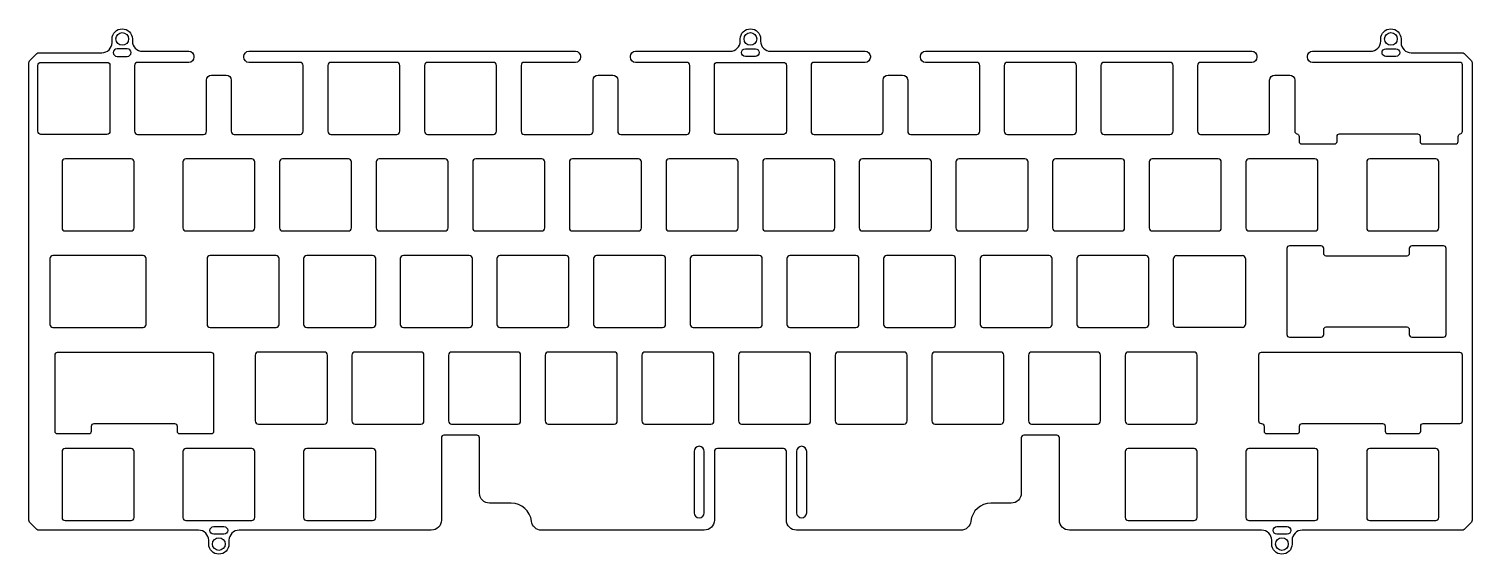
# Model space of a CAD drawing. Header units: millimetres. Extents: x -37 to 247, y 28 to 132.
import ezdxf

# ---------------------------------------------------------------- set-up
doc = ezdxf.new("R2010")
doc.units = ezdxf.units.MM
doc.header["$MEASUREMENT"] = 0
doc.layers.get('0').update_dxf_attribs({"lineweight": 0})

# ---------------------------------------------------------------- blocks, each defined once
blk = doc.blocks.new('Block_0')
at = {"color": 18, "lineweight": 25, "true_color": 0x000000}
for p, q in [((188.5, 73.51), (188.5, 86.51)), ((189.1, 87.11), (202.1, 87.11)), ((202.7, 86.51), (202.7, 73.51)), ((202.1, 72.91), (189.1, 72.91))]:
    blk.add_line(p, q, dxfattribs=at)
for centre in [(-18.72, 129.83), (105.11, 129.83), (231.36, 129.83), (0.33, 30.18), (209.88, 30.18)]:
    blk.add_circle(centre, 1.25, dxfattribs=at)
for points, knots in [([(5.26, 126.21), (5.26, 125.65), (5.71, 125.21), (6.26, 125.21), (6.26, 125.21), (16.36, 125.21), (16.36, 125.21), (16.69, 125.21), (16.96, 124.94), (16.96, 124.61), (16.96, 124.61), (16.96, 111.61), (16.96, 111.61), (16.96, 111.28), (16.69, 111.01), (16.36, 111.01), (16.36, 111.01), (3.36, 111.01), (3.36, 111.01), (3.03, 111.01), (2.76, 111.28), (2.76, 111.61), (2.76, 111.61), (2.76, 121.71), (2.76, 121.71), (2.76, 122.26), (2.31, 122.71), (1.76, 122.71), (1.76, 122.71), (-1.09, 122.71), (-1.09, 122.71), (-1.64, 122.71), (-2.09, 122.26), (-2.09, 121.71), (-2.09, 121.71), (-2.09, 111.61), (-2.09, 111.61), (-2.09, 111.28), (-2.36, 111.01), (-2.69, 111.01), (-2.69, 111.01), (-15.69, 111.01), (-15.69, 111.01), (-16.02, 111.01), (-16.29, 111.28), (-16.29, 111.61), (-16.29, 111.61), (-16.29, 124.61), (-16.29, 124.61), (-16.29, 124.94), (-16.02, 125.21), (-15.69, 125.21), (-15.69, 125.21), (-5.59, 125.21), (-5.59, 125.21), (-5.04, 125.21), (-4.59, 125.65), (-4.59, 126.21), (-4.59, 126.21), (-4.59, 126.41), (-4.59, 126.41), (-4.59, 126.96), (-5.04, 127.41), (-5.59, 127.41), (-5.59, 127.41), (-14.72, 127.41), (-14.72, 127.41), (-15.82, 127.41), (-16.72, 128.3), (-16.72, 129.41), (-16.72, 129.41), (-16.72, 129.83), (-16.72, 129.83), (-16.72, 130.94), (-17.61, 131.83), (-18.72, 131.83), (-19.82, 131.83), (-20.72, 130.94), (-20.72, 129.83), (-20.72, 129.83), (-20.72, 129.11), (-20.72, 129.11), (-20.72, 128), (-21.61, 127.11), (-22.72, 127.11), (-22.72, 127.11), (-35.17, 127.11), (-35.17, 127.11), (-35.3, 127.11), (-35.43, 127.05), (-35.52, 126.96), (-35.52, 126.96), (-36.97, 125.51), (-36.97, 125.51), (-37.06, 125.42), (-37.12, 125.29), (-37.12, 125.16), (-37.12, 125.16), (-37.12, 34.86), (-37.12, 34.86), (-37.12, 34.72), (-37.06, 34.6), (-36.97, 34.5), (-36.97, 34.5), (-35.52, 33.05), (-35.52, 33.05), (-35.43, 32.96), (-35.3, 32.91), (-35.17, 32.91), (-35.17, 32.91), (-3.67, 32.91), (-3.67, 32.91), (-2.56, 32.91), (-1.67, 32.01), (-1.67, 30.91), (-1.67, 30.91), (-1.67, 30.18), (-1.67, 30.18), (-1.67, 29.08), (-0.77, 28.18), (0.33, 28.18), (1.44, 28.18), (2.33, 29.08), (2.33, 30.18), (2.33, 30.18), (2.33, 30.91), (2.33, 30.91), (2.33, 32.01), (3.23, 32.91), (4.33, 32.91), (4.33, 32.91), (42.21, 32.91), (42.21, 32.91), (43.31, 32.91), (44.21, 33.8), (44.21, 34.91), (44.21, 34.91), (44.21, 51.15), (44.21, 51.15), (44.21, 51.42), (44.43, 51.65), (44.71, 51.65), (44.71, 51.65), (51.21, 51.65), (51.21, 51.65), (51.48, 51.65), (51.71, 51.42), (51.71, 51.15), (51.71, 51.15), (51.71, 40.24), (51.71, 40.24), (51.71, 39.14), (52.6, 38.24), (53.71, 38.24), (53.71, 38.24), (57.97, 38.24), (57.97, 38.24), (60.01, 38.24), (61.72, 36.71), (61.95, 34.69), (62.06, 33.67), (62.91, 32.91), (63.93, 32.91), (63.93, 32.91), (96.01, 32.91), (96.01, 32.91), (97.11, 32.91), (98.01, 33.8), (98.01, 34.91), (98.01, 34.91), (98.01, 48.41), (98.01, 48.41), (98.01, 48.74), (98.28, 49.01), (98.61, 49.01), (98.61, 49.01), (111.61, 49.01), (111.61, 49.01), (111.94, 49.01), (112.21, 48.74), (112.21, 48.41), (112.21, 48.41), (112.21, 34.91), (112.21, 34.91), (112.21, 33.8), (113.1, 32.91), (114.21, 32.91), (114.21, 32.91), (146.57, 32.91), (146.57, 32.91), (147.59, 32.91), (148.44, 33.67), (148.56, 34.69), (148.78, 36.71), (150.49, 38.24), (152.53, 38.24), (152.53, 38.24), (156.51, 38.24), (156.51, 38.24), (157.61, 38.24), (158.51, 39.14), (158.51, 40.24), (158.51, 40.24), (158.51, 51.15), (158.51, 51.15), (158.51, 51.42), (158.73, 51.65), (159.01, 51.65), (159.01, 51.65), (165.51, 51.65), (165.51, 51.65), (165.78, 51.65), (166.01, 51.42), (166.01, 51.15), (166.01, 51.15), (166.01, 34.91), (166.01, 34.91), (166.01, 33.8), (166.9, 32.91), (168.01, 32.91), (168.01, 32.91), (205.88, 32.91), (205.88, 32.91), (206.99, 32.91), (207.88, 32.01), (207.88, 30.91), (207.88, 30.91), (207.88, 30.18), (207.88, 30.18), (207.88, 29.08), (208.78, 28.18), (209.88, 28.18), (210.99, 28.18), (211.88, 29.08), (211.88, 30.18), (211.88, 30.18), (211.88, 30.91), (211.88, 30.91), (211.88, 32.01), (212.78, 32.91), (213.88, 32.91), (213.88, 32.91), (245.42, 32.91), (245.42, 32.91), (245.55, 32.91), (245.68, 32.96), (245.78, 33.05), (245.78, 33.05), (247.23, 34.5), (247.23, 34.5), (247.32, 34.6), (247.37, 34.72), (247.37, 34.86), (247.37, 34.86), (247.37, 125.16), (247.37, 125.16), (247.37, 125.29), (247.32, 125.42), (247.23, 125.51), (247.23, 125.51), (245.78, 126.96), (245.78, 126.96), (245.68, 127.05), (245.55, 127.11), (245.42, 127.11), (245.42, 127.11), (235.36, 127.11), (235.36, 127.11), (234.25, 127.11), (233.36, 128), (233.36, 129.11), (233.36, 129.11), (233.36, 129.83), (233.36, 129.83), (233.36, 130.94), (232.46, 131.83), (231.36, 131.83), (230.25, 131.83), (229.36, 130.94), (229.36, 129.83), (229.36, 129.83), (229.36, 129.83), (229.36, 129.83), (229.36, 129.83), (229.36, 129.41), (229.36, 129.41), (229.36, 128.3), (228.46, 127.41), (227.36, 127.41), (227.36, 127.41), (215.91, 127.41), (215.91, 127.41), (215.36, 127.41), (214.91, 126.96), (214.91, 126.41), (214.91, 126.41), (214.91, 126.21), (214.91, 126.21), (214.91, 125.65), (215.36, 125.21), (215.91, 125.21), (215.91, 125.21), (244.96, 125.21), (244.96, 125.21), (245.23, 125.21), (245.46, 124.98), (245.46, 124.71), (245.46, 124.71), (245.46, 111.61), (245.46, 111.61), (245.46, 111.36), (245.28, 111.15), (245.04, 111.11), (244.8, 111.07), (244.62, 110.86), (244.62, 110.62), (244.62, 110.62), (244.62, 109.61), (244.62, 109.61), (244.62, 109.33), (244.4, 109.11), (244.12, 109.11), (244.12, 109.11), (237.62, 109.11), (237.62, 109.11), (237.35, 109.11), (237.12, 109.33), (237.12, 109.61), (237.12, 109.61), (237.12, 110.61), (237.12, 110.61), (237.12, 110.88), (236.9, 111.11), (236.62, 111.11), (236.62, 111.11), (221.25, 111.11), (221.25, 111.11), (220.97, 111.11), (220.75, 110.88), (220.75, 110.61), (220.75, 110.61), (220.75, 109.61), (220.75, 109.61), (220.75, 109.33), (220.52, 109.11), (220.25, 109.11), (220.25, 109.11), (213.75, 109.11), (213.75, 109.11), (213.47, 109.11), (213.25, 109.33), (213.25, 109.61), (213.25, 109.61), (213.25, 110.62), (213.25, 110.62), (213.25, 110.86), (213.07, 111.07), (212.83, 111.11), (212.59, 111.15), (212.41, 111.36), (212.41, 111.61), (212.41, 111.61), (212.41, 121.71), (212.41, 121.71), (212.41, 122.26), (211.96, 122.71), (211.41, 122.71), (211.41, 122.71), (208.46, 122.71), (208.46, 122.71), (207.91, 122.71), (207.46, 122.26), (207.46, 121.71), (207.46, 121.71), (207.46, 111.61), (207.46, 111.61), (207.46, 111.28), (207.19, 111.01), (206.86, 111.01), (206.86, 111.01), (193.86, 111.01), (193.86, 111.01), (193.53, 111.01), (193.26, 111.28), (193.26, 111.61), (193.26, 111.61), (193.26, 124.61), (193.26, 124.61), (193.26, 124.94), (193.53, 125.21), (193.86, 125.21), (193.86, 125.21), (203.96, 125.21), (203.96, 125.21), (204.51, 125.21), (204.96, 125.65), (204.96, 126.21), (204.96, 126.21), (204.96, 126.41), (204.96, 126.41), (204.96, 126.96), (204.51, 127.41), (203.96, 127.41), (203.96, 127.41), (139.61, 127.41), (139.61, 127.41), (139.06, 127.41), (138.61, 126.96), (138.61, 126.41), (138.61, 126.41), (138.61, 126.21), (138.61, 126.21), (138.61, 125.65), (139.06, 125.21), (139.61, 125.21), (139.61, 125.21), (149.71, 125.21), (149.71, 125.21), (150.04, 125.21), (150.31, 124.94), (150.31, 124.61), (150.31, 124.61), (150.31, 111.61), (150.31, 111.61), (150.31, 111.28), (150.04, 111.01), (149.71, 111.01), (149.71, 111.01), (136.71, 111.01), (136.71, 111.01), (136.38, 111.01), (136.11, 111.28), (136.11, 111.61), (136.11, 111.61), (136.11, 121.71), (136.11, 121.71), (136.11, 122.26), (135.66, 122.71), (135.11, 122.71), (135.11, 122.71), (132.26, 122.71), (132.26, 122.71), (131.71, 122.71), (131.26, 122.26), (131.26, 121.71), (131.26, 121.71), (131.26, 111.61), (131.26, 111.61), (131.26, 111.28), (130.99, 111.01), (130.66, 111.01), (130.66, 111.01), (117.66, 111.01), (117.66, 111.01), (117.33, 111.01), (117.06, 111.28), (117.06, 111.61), (117.06, 111.61), (117.06, 124.61), (117.06, 124.61), (117.06, 124.94), (117.33, 125.21), (117.66, 125.21), (117.66, 125.21), (127.76, 125.21), (127.76, 125.21), (128.31, 125.21), (128.76, 125.65), (128.76, 126.21), (128.76, 126.21), (128.76, 126.41), (128.76, 126.41), (128.76, 126.96), (128.31, 127.41), (127.76, 127.41), (127.76, 127.41), (109.11, 127.41), (109.11, 127.41), (108, 127.41), (107.11, 128.3), (107.11, 129.41), (107.11, 129.41), (107.11, 129.83), (107.11, 129.83), (107.11, 130.94), (106.21, 131.83), (105.11, 131.83), (104, 131.83), (103.11, 130.94), (103.11, 129.83), (103.11, 129.83), (103.11, 129.41), (103.11, 129.41), (103.11, 128.3), (102.21, 127.41), (101.11, 127.41), (101.11, 127.41), (82.46, 127.41), (82.46, 127.41), (81.91, 127.41), (81.46, 126.96), (81.46, 126.41), (81.46, 126.41), (81.46, 126.21), (81.46, 126.21), (81.46, 125.65), (81.91, 125.21), (82.46, 125.21), (82.46, 125.21), (92.56, 125.21), (92.56, 125.21), (92.89, 125.21), (93.16, 124.94), (93.16, 124.61), (93.16, 124.61), (93.16, 111.61), (93.16, 111.61), (93.16, 111.28), (92.89, 111.01), (92.56, 111.01), (92.56, 111.01), (79.56, 111.01), (79.56, 111.01), (79.23, 111.01), (78.96, 111.28), (78.96, 111.61), (78.96, 111.61), (78.96, 121.71), (78.96, 121.71), (78.96, 122.26), (78.51, 122.71), (77.96, 122.71), (77.96, 122.71), (75.11, 122.71), (75.11, 122.71), (74.56, 122.71), (74.11, 122.26), (74.11, 121.71), (74.11, 121.71), (74.11, 111.61), (74.11, 111.61), (74.11, 111.28), (73.84, 111.01), (73.51, 111.01), (73.51, 111.01), (60.51, 111.01), (60.51, 111.01), (60.18, 111.01), (59.91, 111.28), (59.91, 111.61), (59.91, 111.61), (59.91, 124.61), (59.91, 124.61), (59.91, 124.94), (60.18, 125.21), (60.51, 125.21), (60.51, 125.21), (70.61, 125.21), (70.61, 125.21), (71.16, 125.21), (71.61, 125.65), (71.61, 126.21), (71.61, 126.21), (71.61, 126.41), (71.61, 126.41), (71.61, 126.96), (71.16, 127.41), (70.61, 127.41), (70.61, 127.41), (6.26, 127.41), (6.26, 127.41), (5.71, 127.41), (5.26, 126.96), (5.26, 126.41), (5.26, 126.41), (5.26, 126.21), (5.26, 126.21)], [0, 0, 0, 0, 1, 1, 1, 2, 2, 2, 3, 3, 3, 4, 4, 4, 5, 5, 5, 6, 6, 6, 7, 7, 7, 8, 8, 8, 9, 9, 9, 10, 10, 10, 11, 11, 11, 12, 12, 12, 13, 13, 13, 14, 14, 14, 15, 15, 15, 16, 16, 16, 17, 17, 17, 18, 18, 18, 19, 19, 19, 20, 20, 20, 21, 21, 21, 22, 22, 22, 23, 23, 23, 24, 24, 24, 25, 25, 25, 26, 26, 26, 27, 27, 27, 28, 28, 28, 29, 29, 29, 30, 30, 30, 31, 31, 31, 32, 32, 32, 33, 33, 33, 34, 34, 34, 35, 35, 35, 36, 36, 36, 37, 37, 37, 38, 38, 38, 39, 39, 39, 40, 40, 40, 41, 41, 41, 42, 42, 42, 43, 43, 43, 44, 44, 44, 45, 45, 45, 46, 46, 46, 47, 47, 47, 48, 48, 48, 49, 49, 49, 50, 50, 50, 51, 51, 51, 52, 52, 52, 53, 53, 53, 54, 54, 54, 55, 55, 55, 56, 56, 56, 57, 57, 57, 58, 58, 58, 59, 59, 59, 60, 60, 60, 61, 61, 61, 62, 62, 62, 63, 63, 63, 64, 64, 64, 65, 65, 65, 66, 66, 66, 67, 67, 67, 68, 68, 68, 69, 69, 69, 70, 70, 70, 71, 71, 71, 72, 72, 72, 73, 73, 73, 74, 74, 74, 75, 75, 75, 76, 76, 76, 77, 77, 77, 78, 78, 78, 79, 79, 79, 80, 80, 80, 81, 81, 81, 82, 82, 82, 83, 83, 83, 84, 84, 84, 85, 85, 85, 86, 86, 86, 87, 87, 87, 88, 88, 88, 89, 89, 89, 90, 90, 90, 91, 91, 91, 92, 92, 92, 93, 93, 93, 94, 94, 94, 95, 95, 95, 96, 96, 96, 97, 97, 97, 98, 98, 98, 99, 99, 99, 100, 100, 100, 101, 101, 101, 102, 102, 102, 103, 103, 103, 104, 104, 104, 105, 105, 105, 106, 106, 106, 107, 107, 107, 108, 108, 108, 109, 109, 109, 110, 110, 110, 111, 111, 111, 112, 112, 112, 113, 113, 113, 114, 114, 114, 115, 115, 115, 116, 116, 116, 117, 117, 117, 118, 118, 118, 119, 119, 119, 120, 120, 120, 121, 121, 121, 122, 122, 122, 123, 123, 123, 124, 124, 124, 125, 125, 125, 126, 126, 126, 127, 127, 127, 128, 128, 128, 129, 129, 129, 130, 130, 130, 131, 131, 131, 132, 132, 132, 133, 133, 133, 134, 134, 134, 135, 135, 135, 136, 136, 136, 137, 137, 137, 138, 138, 138, 139, 139, 139, 140, 140, 140, 141, 141, 141, 142, 142, 142, 143, 143, 143, 144, 144, 144, 145, 145, 145, 146, 146, 146, 147, 147, 147, 148, 148, 148, 149, 149, 149, 150, 150, 150, 151, 151, 151, 152, 152, 152, 153, 153, 153, 154, 154, 154, 155, 155, 155, 156, 156, 156, 157, 157, 157, 158, 158, 158, 159, 159, 159, 160, 160, 160, 161, 161, 161, 162, 162, 162, 163, 163, 163, 164, 164, 164, 165, 165, 165, 166, 166, 166, 167, 167, 167, 168, 168, 168, 169, 169, 169, 170, 170, 170, 171, 171, 171, 172, 172, 172, 173, 173, 173, 174, 174, 174, 175, 175, 175, 176, 176, 176, 177, 177, 177, 178, 178, 178, 179, 179, 179, 180, 180, 180, 181, 181, 181, 182, 182, 182, 183, 183, 183, 184, 184, 184, 185, 185, 185, 186, 186, 186, 187, 187, 187, 188, 188, 188, 189, 189, 189, 190, 190, 190, 191, 191, 191, 192, 192, 192, 192]), ([(-21.14, 124.61), (-21.14, 124.94), (-21.41, 125.21), (-21.74, 125.21), (-21.74, 125.21), (-34.74, 125.21), (-34.74, 125.21), (-35.07, 125.21), (-35.34, 124.94), (-35.34, 124.61), (-35.34, 124.61), (-35.34, 111.61), (-35.34, 111.61), (-35.34, 111.28), (-35.07, 111.01), (-34.74, 111.01), (-34.74, 111.01), (-21.74, 111.01), (-21.74, 111.01), (-21.41, 111.01), (-21.14, 111.28), (-21.14, 111.61), (-21.14, 111.61), (-21.14, 124.61), (-21.14, 124.61)], [0, 0, 0, 0, 1, 1, 1, 2, 2, 2, 3, 3, 3, 4, 4, 4, 5, 5, 5, 6, 6, 6, 7, 7, 7, 8, 8, 8, 8]), ([(-19.72, 127.89), (-19.72, 127.89), (-17.72, 127.89), (-17.72, 127.89), (-17.3, 127.89), (-16.97, 127.56), (-16.97, 127.14), (-16.97, 126.73), (-17.3, 126.39), (-17.72, 126.39), (-17.72, 126.39), (-19.72, 126.39), (-19.72, 126.39), (-20.13, 126.39), (-20.47, 126.73), (-20.47, 127.14), (-20.47, 127.56), (-20.13, 127.89), (-19.72, 127.89)], [0, 0, 0, 0, 1, 1, 1, 2, 2, 2, 3, 3, 3, 4, 4, 4, 5, 5, 5, 6, 6, 6, 6]), ([(21.81, 111.61), (21.81, 111.61), (21.81, 124.61), (21.81, 124.61), (21.81, 124.94), (22.08, 125.21), (22.41, 125.21), (22.41, 125.21), (35.41, 125.21), (35.41, 125.21), (35.74, 125.21), (36.01, 124.94), (36.01, 124.61), (36.01, 124.61), (36.01, 111.61), (36.01, 111.61), (36.01, 111.28), (35.74, 111.01), (35.41, 111.01), (35.41, 111.01), (22.41, 111.01), (22.41, 111.01), (22.08, 111.01), (21.81, 111.28), (21.81, 111.61)], [0, 0, 0, 0, 1, 1, 1, 2, 2, 2, 3, 3, 3, 4, 4, 4, 5, 5, 5, 6, 6, 6, 7, 7, 7, 8, 8, 8, 8]), ([(40.86, 111.61), (40.86, 111.61), (40.86, 124.61), (40.86, 124.61), (40.86, 124.94), (41.13, 125.21), (41.46, 125.21), (41.46, 125.21), (54.46, 125.21), (54.46, 125.21), (54.79, 125.21), (55.06, 124.94), (55.06, 124.61), (55.06, 124.61), (55.06, 111.61), (55.06, 111.61), (55.06, 111.28), (54.79, 111.01), (54.46, 111.01), (54.46, 111.01), (41.46, 111.01), (41.46, 111.01), (41.13, 111.01), (40.86, 111.28), (40.86, 111.61)], [0, 0, 0, 0, 1, 1, 1, 2, 2, 2, 3, 3, 3, 4, 4, 4, 5, 5, 5, 6, 6, 6, 7, 7, 7, 8, 8, 8, 8]), ([(112.21, 124.61), (112.21, 124.94), (111.94, 125.21), (111.61, 125.21), (111.61, 125.21), (98.61, 125.21), (98.61, 125.21), (98.28, 125.21), (98.01, 124.94), (98.01, 124.61), (98.01, 124.61), (98.01, 111.61), (98.01, 111.61), (98.01, 111.28), (98.28, 111.01), (98.61, 111.01), (98.61, 111.01), (111.61, 111.01), (111.61, 111.01), (111.94, 111.01), (112.21, 111.28), (112.21, 111.61), (112.21, 111.61), (112.21, 124.61), (112.21, 124.61)], [0, 0, 0, 0, 1, 1, 1, 2, 2, 2, 3, 3, 3, 4, 4, 4, 5, 5, 5, 6, 6, 6, 7, 7, 7, 8, 8, 8, 8]), ([(104.11, 127.89), (103.69, 127.89), (103.36, 127.56), (103.36, 127.14), (103.36, 126.73), (103.69, 126.39), (104.11, 126.39), (104.11, 126.39), (106.11, 126.39), (106.11, 126.39), (106.52, 126.39), (106.86, 126.73), (106.86, 127.14), (106.86, 127.56), (106.52, 127.89), (106.11, 127.89), (106.11, 127.89), (104.11, 127.89), (104.11, 127.89)], [0, 0, 0, 0, 1, 1, 1, 2, 2, 2, 3, 3, 3, 4, 4, 4, 5, 5, 5, 6, 6, 6, 6]), ([(155.76, 125.21), (155.76, 125.21), (168.76, 125.21), (168.76, 125.21), (169.09, 125.21), (169.36, 124.94), (169.36, 124.61), (169.36, 124.61), (169.36, 111.61), (169.36, 111.61), (169.36, 111.28), (169.09, 111.01), (168.76, 111.01), (168.76, 111.01), (155.76, 111.01), (155.76, 111.01), (155.43, 111.01), (155.16, 111.28), (155.16, 111.61), (155.16, 111.61), (155.16, 124.61), (155.16, 124.61), (155.16, 124.94), (155.43, 125.21), (155.76, 125.21)], [0, 0, 0, 0, 1, 1, 1, 2, 2, 2, 3, 3, 3, 4, 4, 4, 5, 5, 5, 6, 6, 6, 7, 7, 7, 8, 8, 8, 8]), ([(174.81, 125.21), (174.81, 125.21), (187.81, 125.21), (187.81, 125.21), (188.14, 125.21), (188.41, 124.94), (188.41, 124.61), (188.41, 124.61), (188.41, 111.61), (188.41, 111.61), (188.41, 111.28), (188.14, 111.01), (187.81, 111.01), (187.81, 111.01), (174.81, 111.01), (174.81, 111.01), (174.48, 111.01), (174.21, 111.28), (174.21, 111.61), (174.21, 111.61), (174.21, 124.61), (174.21, 124.61), (174.21, 124.94), (174.48, 125.21), (174.81, 125.21)], [0, 0, 0, 0, 1, 1, 1, 2, 2, 2, 3, 3, 3, 4, 4, 4, 5, 5, 5, 6, 6, 6, 7, 7, 7, 8, 8, 8, 8]), ([(230.36, 127.89), (229.94, 127.89), (229.61, 127.56), (229.61, 127.14), (229.61, 126.73), (229.94, 126.39), (230.36, 126.39), (230.36, 126.39), (232.36, 126.39), (232.36, 126.39), (232.77, 126.39), (233.11, 126.73), (233.11, 127.14), (233.11, 127.56), (232.77, 127.89), (232.36, 127.89), (232.36, 127.89), (230.36, 127.89), (230.36, 127.89)], [0, 0, 0, 0, 1, 1, 1, 2, 2, 2, 3, 3, 3, 4, 4, 4, 5, 5, 5, 6, 6, 6, 6]), ([(-16.38, 105.56), (-16.38, 105.56), (-16.38, 92.56), (-16.38, 92.56), (-16.38, 92.23), (-16.65, 91.96), (-16.98, 91.96), (-16.98, 91.96), (-29.98, 91.96), (-29.98, 91.96), (-30.31, 91.96), (-30.58, 92.23), (-30.58, 92.56), (-30.58, 92.56), (-30.58, 105.56), (-30.58, 105.56), (-30.58, 105.89), (-30.31, 106.16), (-29.98, 106.16), (-29.98, 106.16), (-16.98, 106.16), (-16.98, 106.16), (-16.65, 106.16), (-16.38, 105.89), (-16.38, 105.56)], [0, 0, 0, 0, 1, 1, 1, 2, 2, 2, 3, 3, 3, 4, 4, 4, 5, 5, 5, 6, 6, 6, 7, 7, 7, 8, 8, 8, 8]), ([(6.83, 91.96), (6.83, 91.96), (-6.17, 91.96), (-6.17, 91.96), (-6.5, 91.96), (-6.77, 92.23), (-6.77, 92.56), (-6.77, 92.56), (-6.77, 105.56), (-6.77, 105.56), (-6.77, 105.89), (-6.5, 106.16), (-6.17, 106.16), (-6.17, 106.16), (6.83, 106.16), (6.83, 106.16), (7.16, 106.16), (7.43, 105.89), (7.43, 105.56), (7.43, 105.56), (7.43, 92.56), (7.43, 92.56), (7.43, 92.23), (7.16, 91.96), (6.83, 91.96)], [0, 0, 0, 0, 1, 1, 1, 2, 2, 2, 3, 3, 3, 4, 4, 4, 5, 5, 5, 6, 6, 6, 7, 7, 7, 8, 8, 8, 8]), ([(26.48, 105.56), (26.48, 105.56), (26.48, 92.56), (26.48, 92.56), (26.48, 92.23), (26.21, 91.96), (25.88, 91.96), (25.88, 91.96), (12.88, 91.96), (12.88, 91.96), (12.55, 91.96), (12.28, 92.23), (12.28, 92.56), (12.28, 92.56), (12.28, 105.56), (12.28, 105.56), (12.28, 105.89), (12.55, 106.16), (12.88, 106.16), (12.88, 106.16), (25.88, 106.16), (25.88, 106.16), (26.21, 106.16), (26.48, 105.89), (26.48, 105.56)], [0, 0, 0, 0, 1, 1, 1, 2, 2, 2, 3, 3, 3, 4, 4, 4, 5, 5, 5, 6, 6, 6, 7, 7, 7, 8, 8, 8, 8]), ([(45.53, 105.56), (45.53, 105.56), (45.53, 92.56), (45.53, 92.56), (45.53, 92.23), (45.26, 91.96), (44.93, 91.96), (44.93, 91.96), (31.93, 91.96), (31.93, 91.96), (31.6, 91.96), (31.33, 92.23), (31.33, 92.56), (31.33, 92.56), (31.33, 105.56), (31.33, 105.56), (31.33, 105.89), (31.6, 106.16), (31.93, 106.16), (31.93, 106.16), (44.93, 106.16), (44.93, 106.16), (45.26, 106.16), (45.53, 105.89), (45.53, 105.56)], [0, 0, 0, 0, 1, 1, 1, 2, 2, 2, 3, 3, 3, 4, 4, 4, 5, 5, 5, 6, 6, 6, 7, 7, 7, 8, 8, 8, 8]), ([(63.98, 91.96), (63.98, 91.96), (50.98, 91.96), (50.98, 91.96), (50.65, 91.96), (50.38, 92.23), (50.38, 92.56), (50.38, 92.56), (50.38, 105.56), (50.38, 105.56), (50.38, 105.89), (50.65, 106.16), (50.98, 106.16), (50.98, 106.16), (63.98, 106.16), (63.98, 106.16), (64.31, 106.16), (64.58, 105.89), (64.58, 105.56), (64.58, 105.56), (64.58, 92.56), (64.58, 92.56), (64.58, 92.23), (64.31, 91.96), (63.98, 91.96)], [0, 0, 0, 0, 1, 1, 1, 2, 2, 2, 3, 3, 3, 4, 4, 4, 5, 5, 5, 6, 6, 6, 7, 7, 7, 8, 8, 8, 8]), ([(69.43, 92.56), (69.43, 92.56), (69.43, 105.56), (69.43, 105.56), (69.43, 105.89), (69.7, 106.16), (70.03, 106.16), (70.03, 106.16), (83.03, 106.16), (83.03, 106.16), (83.36, 106.16), (83.63, 105.89), (83.63, 105.56), (83.63, 105.56), (83.63, 92.56), (83.63, 92.56), (83.63, 92.23), (83.36, 91.96), (83.03, 91.96), (83.03, 91.96), (70.03, 91.96), (70.03, 91.96), (69.7, 91.96), (69.43, 92.23), (69.43, 92.56)], [0, 0, 0, 0, 1, 1, 1, 2, 2, 2, 3, 3, 3, 4, 4, 4, 5, 5, 5, 6, 6, 6, 7, 7, 7, 8, 8, 8, 8]), ([(102.08, 91.96), (102.08, 91.96), (89.08, 91.96), (89.08, 91.96), (88.75, 91.96), (88.48, 92.23), (88.48, 92.56), (88.48, 92.56), (88.48, 105.56), (88.48, 105.56), (88.48, 105.89), (88.75, 106.16), (89.08, 106.16), (89.08, 106.16), (102.08, 106.16), (102.08, 106.16), (102.41, 106.16), (102.68, 105.89), (102.68, 105.56), (102.68, 105.56), (102.68, 92.56), (102.68, 92.56), (102.68, 92.23), (102.41, 91.96), (102.08, 91.96)], [0, 0, 0, 0, 1, 1, 1, 2, 2, 2, 3, 3, 3, 4, 4, 4, 5, 5, 5, 6, 6, 6, 7, 7, 7, 8, 8, 8, 8]), ([(108.13, 106.16), (108.13, 106.16), (121.13, 106.16), (121.13, 106.16), (121.46, 106.16), (121.73, 105.89), (121.73, 105.56), (121.73, 105.56), (121.73, 92.56), (121.73, 92.56), (121.73, 92.23), (121.46, 91.96), (121.13, 91.96), (121.13, 91.96), (108.13, 91.96), (108.13, 91.96), (107.8, 91.96), (107.53, 92.23), (107.53, 92.56), (107.53, 92.56), (107.53, 105.56), (107.53, 105.56), (107.53, 105.89), (107.8, 106.16), (108.13, 106.16)], [0, 0, 0, 0, 1, 1, 1, 2, 2, 2, 3, 3, 3, 4, 4, 4, 5, 5, 5, 6, 6, 6, 7, 7, 7, 8, 8, 8, 8]), ([(127.18, 106.16), (127.18, 106.16), (140.18, 106.16), (140.18, 106.16), (140.51, 106.16), (140.78, 105.89), (140.78, 105.56), (140.78, 105.56), (140.78, 92.56), (140.78, 92.56), (140.78, 92.23), (140.51, 91.96), (140.18, 91.96), (140.18, 91.96), (127.18, 91.96), (127.18, 91.96), (126.85, 91.96), (126.58, 92.23), (126.58, 92.56), (126.58, 92.56), (126.58, 105.56), (126.58, 105.56), (126.58, 105.89), (126.85, 106.16), (127.18, 106.16)], [0, 0, 0, 0, 1, 1, 1, 2, 2, 2, 3, 3, 3, 4, 4, 4, 5, 5, 5, 6, 6, 6, 7, 7, 7, 8, 8, 8, 8]), ([(159.83, 105.56), (159.83, 105.56), (159.83, 92.56), (159.83, 92.56), (159.83, 92.23), (159.56, 91.96), (159.23, 91.96), (159.23, 91.96), (146.23, 91.96), (146.23, 91.96), (145.9, 91.96), (145.63, 92.23), (145.63, 92.56), (145.63, 92.56), (145.63, 105.56), (145.63, 105.56), (145.63, 105.89), (145.9, 106.16), (146.23, 106.16), (146.23, 106.16), (159.23, 106.16), (159.23, 106.16), (159.56, 106.16), (159.83, 105.89), (159.83, 105.56)], [0, 0, 0, 0, 1, 1, 1, 2, 2, 2, 3, 3, 3, 4, 4, 4, 5, 5, 5, 6, 6, 6, 7, 7, 7, 8, 8, 8, 8]), ([(178.28, 91.96), (178.28, 91.96), (165.28, 91.96), (165.28, 91.96), (164.95, 91.96), (164.68, 92.23), (164.68, 92.56), (164.68, 92.56), (164.68, 105.56), (164.68, 105.56), (164.68, 105.89), (164.95, 106.16), (165.28, 106.16), (165.28, 106.16), (178.28, 106.16), (178.28, 106.16), (178.61, 106.16), (178.88, 105.89), (178.88, 105.56), (178.88, 105.56), (178.88, 92.56), (178.88, 92.56), (178.88, 92.23), (178.61, 91.96), (178.28, 91.96)], [0, 0, 0, 0, 1, 1, 1, 2, 2, 2, 3, 3, 3, 4, 4, 4, 5, 5, 5, 6, 6, 6, 7, 7, 7, 8, 8, 8, 8]), ([(197.93, 105.56), (197.93, 105.56), (197.93, 92.56), (197.93, 92.56), (197.93, 92.23), (197.66, 91.96), (197.33, 91.96), (197.33, 91.96), (184.33, 91.96), (184.33, 91.96), (184, 91.96), (183.73, 92.23), (183.73, 92.56), (183.73, 92.56), (183.73, 105.56), (183.73, 105.56), (183.73, 105.89), (184, 106.16), (184.33, 106.16), (184.33, 106.16), (197.33, 106.16), (197.33, 106.16), (197.66, 106.16), (197.93, 105.89), (197.93, 105.56)], [0, 0, 0, 0, 1, 1, 1, 2, 2, 2, 3, 3, 3, 4, 4, 4, 5, 5, 5, 6, 6, 6, 7, 7, 7, 8, 8, 8, 8]), ([(216.38, 91.96), (216.38, 91.96), (203.38, 91.96), (203.38, 91.96), (203.05, 91.96), (202.78, 92.23), (202.78, 92.56), (202.78, 92.56), (202.78, 105.56), (202.78, 105.56), (202.78, 105.89), (203.05, 106.16), (203.38, 106.16), (203.38, 106.16), (216.38, 106.16), (216.38, 106.16), (216.71, 106.16), (216.98, 105.89), (216.98, 105.56), (216.98, 105.56), (216.98, 92.56), (216.98, 92.56), (216.98, 92.23), (216.71, 91.96), (216.38, 91.96)], [0, 0, 0, 0, 1, 1, 1, 2, 2, 2, 3, 3, 3, 4, 4, 4, 5, 5, 5, 6, 6, 6, 7, 7, 7, 8, 8, 8, 8]), ([(240.2, 91.96), (240.2, 91.96), (227.2, 91.96), (227.2, 91.96), (226.87, 91.96), (226.6, 92.23), (226.6, 92.56), (226.6, 92.56), (226.6, 105.56), (226.6, 105.56), (226.6, 105.89), (226.87, 106.16), (227.2, 106.16), (227.2, 106.16), (240.2, 106.16), (240.2, 106.16), (240.53, 106.16), (240.8, 105.89), (240.8, 105.56), (240.8, 105.56), (240.8, 92.56), (240.8, 92.56), (240.8, 92.23), (240.53, 91.96), (240.2, 91.96)], [0, 0, 0, 0, 1, 1, 1, 2, 2, 2, 3, 3, 3, 4, 4, 4, 5, 5, 5, 6, 6, 6, 7, 7, 7, 8, 8, 8, 8]), ([(241.74, 71.01), (241.74, 71.01), (235.49, 71.01), (235.49, 71.01), (235.21, 71.01), (234.99, 71.23), (234.99, 71.51), (234.99, 71.51), (234.99, 72.51), (234.99, 72.51), (234.99, 72.78), (234.77, 73.01), (234.49, 73.01), (234.49, 73.01), (218.61, 73.01), (218.61, 73.01), (218.34, 73.01), (218.11, 72.78), (218.11, 72.51), (218.11, 72.51), (218.11, 71.51), (218.11, 71.51), (218.11, 71.23), (217.89, 71.01), (217.61, 71.01), (217.61, 71.01), (211.36, 71.01), (211.36, 71.01), (211.09, 71.01), (210.86, 71.23), (210.86, 71.51), (210.86, 71.51), (210.86, 88.51), (210.86, 88.51), (210.86, 88.78), (211.09, 89.01), (211.36, 89.01), (211.36, 89.01), (217.61, 89.01), (217.61, 89.01), (217.89, 89.01), (218.11, 88.78), (218.11, 88.51), (218.11, 88.51), (218.11, 87.51), (218.11, 87.51), (218.11, 87.23), (218.34, 87.01), (218.61, 87.01), (218.61, 87.01), (234.49, 87.01), (234.49, 87.01), (234.77, 87.01), (234.99, 87.23), (234.99, 87.51), (234.99, 87.51), (234.99, 88.51), (234.99, 88.51), (234.99, 88.78), (235.21, 89.01), (235.49, 89.01), (235.49, 89.01), (241.74, 89.01), (241.74, 89.01), (242.02, 89.01), (242.24, 88.78), (242.24, 88.51), (242.24, 88.51), (242.24, 71.51), (242.24, 71.51), (242.24, 71.23), (242.02, 71.01), (241.74, 71.01)], [0, 0, 0, 0, 1, 1, 1, 2, 2, 2, 3, 3, 3, 4, 4, 4, 5, 5, 5, 6, 6, 6, 7, 7, 7, 8, 8, 8, 9, 9, 9, 10, 10, 10, 11, 11, 11, 12, 12, 12, 13, 13, 13, 14, 14, 14, 15, 15, 15, 16, 16, 16, 17, 17, 17, 18, 18, 18, 19, 19, 19, 20, 20, 20, 21, 21, 21, 22, 22, 22, 23, 23, 23, 24, 24, 24, 24]), ([(-32.37, 87.11), (-32.37, 87.11), (-14.6, 87.11), (-14.6, 87.11), (-14.27, 87.11), (-14, 86.84), (-14, 86.51), (-14, 86.51), (-14, 73.51), (-14, 73.51), (-14, 73.18), (-14.27, 72.91), (-14.6, 72.91), (-14.6, 72.91), (-32.37, 72.91), (-32.37, 72.91), (-32.71, 72.91), (-32.97, 73.18), (-32.97, 73.51), (-32.97, 73.51), (-32.97, 86.51), (-32.97, 86.51), (-32.97, 86.84), (-32.71, 87.11), (-32.37, 87.11)], [0, 0, 0, 0, 1, 1, 1, 2, 2, 2, 3, 3, 3, 4, 4, 4, 5, 5, 5, 6, 6, 6, 7, 7, 7, 8, 8, 8, 8]), ([(12.2, 86.51), (12.2, 86.51), (12.2, 73.51), (12.2, 73.51), (12.2, 73.18), (11.93, 72.91), (11.6, 72.91), (11.6, 72.91), (-1.4, 72.91), (-1.4, 72.91), (-1.73, 72.91), (-2, 73.18), (-2, 73.51), (-2, 73.51), (-2, 86.51), (-2, 86.51), (-2, 86.84), (-1.73, 87.11), (-1.4, 87.11), (-1.4, 87.11), (11.6, 87.11), (11.6, 87.11), (11.93, 87.11), (12.2, 86.84), (12.2, 86.51)], [0, 0, 0, 0, 1, 1, 1, 2, 2, 2, 3, 3, 3, 4, 4, 4, 5, 5, 5, 6, 6, 6, 7, 7, 7, 8, 8, 8, 8]), ([(31.25, 86.51), (31.25, 86.51), (31.25, 73.51), (31.25, 73.51), (31.25, 73.18), (30.98, 72.91), (30.65, 72.91), (30.65, 72.91), (17.65, 72.91), (17.65, 72.91), (17.32, 72.91), (17.05, 73.18), (17.05, 73.51), (17.05, 73.51), (17.05, 86.51), (17.05, 86.51), (17.05, 86.84), (17.32, 87.11), (17.65, 87.11), (17.65, 87.11), (30.65, 87.11), (30.65, 87.11), (30.98, 87.11), (31.25, 86.84), (31.25, 86.51)], [0, 0, 0, 0, 1, 1, 1, 2, 2, 2, 3, 3, 3, 4, 4, 4, 5, 5, 5, 6, 6, 6, 7, 7, 7, 8, 8, 8, 8]), ([(49.7, 72.91), (49.7, 72.91), (36.7, 72.91), (36.7, 72.91), (36.37, 72.91), (36.1, 73.18), (36.1, 73.51), (36.1, 73.51), (36.1, 86.51), (36.1, 86.51), (36.1, 86.84), (36.37, 87.11), (36.7, 87.11), (36.7, 87.11), (49.7, 87.11), (49.7, 87.11), (50.03, 87.11), (50.3, 86.84), (50.3, 86.51), (50.3, 86.51), (50.3, 73.51), (50.3, 73.51), (50.3, 73.18), (50.03, 72.91), (49.7, 72.91)], [0, 0, 0, 0, 1, 1, 1, 2, 2, 2, 3, 3, 3, 4, 4, 4, 5, 5, 5, 6, 6, 6, 7, 7, 7, 8, 8, 8, 8]), ([(68.75, 72.91), (68.75, 72.91), (55.75, 72.91), (55.75, 72.91), (55.42, 72.91), (55.15, 73.18), (55.15, 73.51), (55.15, 73.51), (55.15, 86.51), (55.15, 86.51), (55.15, 86.84), (55.42, 87.11), (55.75, 87.11), (55.75, 87.11), (68.75, 87.11), (68.75, 87.11), (69.08, 87.11), (69.35, 86.84), (69.35, 86.51), (69.35, 86.51), (69.35, 73.51), (69.35, 73.51), (69.35, 73.18), (69.08, 72.91), (68.75, 72.91)], [0, 0, 0, 0, 1, 1, 1, 2, 2, 2, 3, 3, 3, 4, 4, 4, 5, 5, 5, 6, 6, 6, 7, 7, 7, 8, 8, 8, 8]), ([(88.4, 86.51), (88.4, 86.51), (88.4, 73.51), (88.4, 73.51), (88.4, 73.18), (88.13, 72.91), (87.8, 72.91), (87.8, 72.91), (74.8, 72.91), (74.8, 72.91), (74.47, 72.91), (74.2, 73.18), (74.2, 73.51), (74.2, 73.51), (74.2, 86.51), (74.2, 86.51), (74.2, 86.84), (74.47, 87.11), (74.8, 87.11), (74.8, 87.11), (87.8, 87.11), (87.8, 87.11), (88.13, 87.11), (88.4, 86.84), (88.4, 86.51)], [0, 0, 0, 0, 1, 1, 1, 2, 2, 2, 3, 3, 3, 4, 4, 4, 5, 5, 5, 6, 6, 6, 7, 7, 7, 8, 8, 8, 8]), ([(106.85, 72.91), (106.85, 72.91), (93.85, 72.91), (93.85, 72.91), (93.52, 72.91), (93.25, 73.18), (93.25, 73.51), (93.25, 73.51), (93.25, 86.51), (93.25, 86.51), (93.25, 86.84), (93.52, 87.11), (93.85, 87.11), (93.85, 87.11), (106.85, 87.11), (106.85, 87.11), (107.18, 87.11), (107.45, 86.84), (107.45, 86.51), (107.45, 86.51), (107.45, 73.51), (107.45, 73.51), (107.45, 73.18), (107.18, 72.91), (106.85, 72.91)], [0, 0, 0, 0, 1, 1, 1, 2, 2, 2, 3, 3, 3, 4, 4, 4, 5, 5, 5, 6, 6, 6, 7, 7, 7, 8, 8, 8, 8]), ([(112.9, 87.11), (112.9, 87.11), (125.9, 87.11), (125.9, 87.11), (126.23, 87.11), (126.5, 86.84), (126.5, 86.51), (126.5, 86.51), (126.5, 73.51), (126.5, 73.51), (126.5, 73.18), (126.23, 72.91), (125.9, 72.91), (125.9, 72.91), (112.9, 72.91), (112.9, 72.91), (112.57, 72.91), (112.3, 73.18), (112.3, 73.51), (112.3, 73.51), (112.3, 86.51), (112.3, 86.51), (112.3, 86.84), (112.57, 87.11), (112.9, 87.11)], [0, 0, 0, 0, 1, 1, 1, 2, 2, 2, 3, 3, 3, 4, 4, 4, 5, 5, 5, 6, 6, 6, 7, 7, 7, 8, 8, 8, 8]), ([(131.35, 73.51), (131.35, 73.51), (131.35, 86.51), (131.35, 86.51), (131.35, 86.84), (131.62, 87.11), (131.95, 87.11), (131.95, 87.11), (144.95, 87.11), (144.95, 87.11), (145.28, 87.11), (145.55, 86.84), (145.55, 86.51), (145.55, 86.51), (145.55, 73.51), (145.55, 73.51), (145.55, 73.18), (145.28, 72.91), (144.95, 72.91), (144.95, 72.91), (131.95, 72.91), (131.95, 72.91), (131.62, 72.91), (131.35, 73.18), (131.35, 73.51)], [0, 0, 0, 0, 1, 1, 1, 2, 2, 2, 3, 3, 3, 4, 4, 4, 5, 5, 5, 6, 6, 6, 7, 7, 7, 8, 8, 8, 8]), ([(164.6, 86.51), (164.6, 86.51), (164.6, 73.51), (164.6, 73.51), (164.6, 73.18), (164.33, 72.91), (164, 72.91), (164, 72.91), (151, 72.91), (151, 72.91), (150.67, 72.91), (150.4, 73.18), (150.4, 73.51), (150.4, 73.51), (150.4, 86.51), (150.4, 86.51), (150.4, 86.84), (150.67, 87.11), (151, 87.11), (151, 87.11), (164, 87.11), (164, 87.11), (164.33, 87.11), (164.6, 86.84), (164.6, 86.51)], [0, 0, 0, 0, 1, 1, 1, 2, 2, 2, 3, 3, 3, 4, 4, 4, 5, 5, 5, 6, 6, 6, 7, 7, 7, 8, 8, 8, 8]), ([(183.05, 72.91), (183.05, 72.91), (170.05, 72.91), (170.05, 72.91), (169.72, 72.91), (169.45, 73.18), (169.45, 73.51), (169.45, 73.51), (169.45, 86.51), (169.45, 86.51), (169.45, 86.84), (169.72, 87.11), (170.05, 87.11), (170.05, 87.11), (183.05, 87.11), (183.05, 87.11), (183.38, 87.11), (183.65, 86.84), (183.65, 86.51), (183.65, 86.51), (183.65, 73.51), (183.65, 73.51), (183.65, 73.18), (183.38, 72.91), (183.05, 72.91)], [0, 0, 0, 0, 1, 1, 1, 2, 2, 2, 3, 3, 3, 4, 4, 4, 5, 5, 5, 6, 6, 6, 7, 7, 7, 8, 8, 8, 8]), ([(-31.52, 67.96), (-31.52, 67.96), (-1.15, 67.96), (-1.15, 67.96), (-0.87, 67.96), (-0.65, 67.73), (-0.65, 67.46), (-0.65, 67.46), (-0.65, 52.46), (-0.65, 52.46), (-0.65, 52.18), (-0.87, 51.96), (-1.15, 51.96), (-1.15, 51.96), (-7.4, 51.96), (-7.4, 51.96), (-7.67, 51.96), (-7.9, 52.18), (-7.9, 52.46), (-7.9, 52.46), (-7.9, 53.46), (-7.9, 53.46), (-7.9, 53.73), (-8.12, 53.96), (-8.4, 53.96), (-8.4, 53.96), (-24.27, 53.96), (-24.27, 53.96), (-24.55, 53.96), (-24.77, 53.73), (-24.77, 53.46), (-24.77, 53.46), (-24.77, 52.46), (-24.77, 52.46), (-24.77, 52.18), (-25, 51.96), (-25.27, 51.96), (-25.27, 51.96), (-31.52, 51.96), (-31.52, 51.96), (-31.8, 51.96), (-32.02, 52.18), (-32.02, 52.46), (-32.02, 52.46), (-32.02, 67.46), (-32.02, 67.46), (-32.02, 67.73), (-31.8, 67.96), (-31.52, 67.96)], [0, 0, 0, 0, 1, 1, 1, 2, 2, 2, 3, 3, 3, 4, 4, 4, 5, 5, 5, 6, 6, 6, 7, 7, 7, 8, 8, 8, 9, 9, 9, 10, 10, 10, 11, 11, 11, 12, 12, 12, 13, 13, 13, 14, 14, 14, 15, 15, 15, 16, 16, 16, 16]), ([(21.12, 53.86), (21.12, 53.86), (8.12, 53.86), (8.12, 53.86), (7.79, 53.86), (7.52, 54.13), (7.52, 54.46), (7.52, 54.46), (7.52, 67.46), (7.52, 67.46), (7.52, 67.79), (7.79, 68.06), (8.12, 68.06), (8.12, 68.06), (21.12, 68.06), (21.12, 68.06), (21.45, 68.06), (21.72, 67.79), (21.72, 67.46), (21.72, 67.46), (21.72, 54.46), (21.72, 54.46), (21.72, 54.13), (21.45, 53.86), (21.12, 53.86)], [0, 0, 0, 0, 1, 1, 1, 2, 2, 2, 3, 3, 3, 4, 4, 4, 5, 5, 5, 6, 6, 6, 7, 7, 7, 8, 8, 8, 8]), ([(40.77, 67.46), (40.77, 67.46), (40.77, 54.46), (40.77, 54.46), (40.77, 54.13), (40.5, 53.86), (40.17, 53.86), (40.17, 53.86), (27.17, 53.86), (27.17, 53.86), (26.84, 53.86), (26.57, 54.13), (26.57, 54.46), (26.57, 54.46), (26.57, 67.46), (26.57, 67.46), (26.57, 67.79), (26.84, 68.06), (27.17, 68.06), (27.17, 68.06), (40.17, 68.06), (40.17, 68.06), (40.5, 68.06), (40.77, 67.79), (40.77, 67.46)], [0, 0, 0, 0, 1, 1, 1, 2, 2, 2, 3, 3, 3, 4, 4, 4, 5, 5, 5, 6, 6, 6, 7, 7, 7, 8, 8, 8, 8]), ([(46.22, 68.06), (46.22, 68.06), (59.22, 68.06), (59.22, 68.06), (59.55, 68.06), (59.82, 67.79), (59.82, 67.46), (59.82, 67.46), (59.82, 54.46), (59.82, 54.46), (59.82, 54.13), (59.55, 53.86), (59.22, 53.86), (59.22, 53.86), (46.22, 53.86), (46.22, 53.86), (45.89, 53.86), (45.62, 54.13), (45.62, 54.46), (45.62, 54.46), (45.62, 67.46), (45.62, 67.46), (45.62, 67.79), (45.89, 68.06), (46.22, 68.06)], [0, 0, 0, 0, 1, 1, 1, 2, 2, 2, 3, 3, 3, 4, 4, 4, 5, 5, 5, 6, 6, 6, 7, 7, 7, 8, 8, 8, 8]), ([(65.27, 68.06), (65.27, 68.06), (78.27, 68.06), (78.27, 68.06), (78.6, 68.06), (78.87, 67.79), (78.87, 67.46), (78.87, 67.46), (78.87, 54.46), (78.87, 54.46), (78.87, 54.13), (78.6, 53.86), (78.27, 53.86), (78.27, 53.86), (65.27, 53.86), (65.27, 53.86), (64.94, 53.86), (64.67, 54.13), (64.67, 54.46), (64.67, 54.46), (64.67, 67.46), (64.67, 67.46), (64.67, 67.79), (64.94, 68.06), (65.27, 68.06)], [0, 0, 0, 0, 1, 1, 1, 2, 2, 2, 3, 3, 3, 4, 4, 4, 5, 5, 5, 6, 6, 6, 7, 7, 7, 8, 8, 8, 8]), ([(97.92, 67.46), (97.92, 67.46), (97.92, 54.46), (97.92, 54.46), (97.92, 54.13), (97.65, 53.86), (97.32, 53.86), (97.32, 53.86), (84.32, 53.86), (84.32, 53.86), (83.99, 53.86), (83.72, 54.13), (83.72, 54.46), (83.72, 54.46), (83.72, 67.46), (83.72, 67.46), (83.72, 67.79), (83.99, 68.06), (84.32, 68.06), (84.32, 68.06), (97.32, 68.06), (97.32, 68.06), (97.65, 68.06), (97.92, 67.79), (97.92, 67.46)], [0, 0, 0, 0, 1, 1, 1, 2, 2, 2, 3, 3, 3, 4, 4, 4, 5, 5, 5, 6, 6, 6, 7, 7, 7, 8, 8, 8, 8]), ([(116.37, 53.86), (116.37, 53.86), (103.37, 53.86), (103.37, 53.86), (103.04, 53.86), (102.77, 54.13), (102.77, 54.46), (102.77, 54.46), (102.77, 67.46), (102.77, 67.46), (102.77, 67.79), (103.04, 68.06), (103.37, 68.06), (103.37, 68.06), (116.37, 68.06), (116.37, 68.06), (116.7, 68.06), (116.97, 67.79), (116.97, 67.46), (116.97, 67.46), (116.97, 54.46), (116.97, 54.46), (116.97, 54.13), (116.7, 53.86), (116.37, 53.86)], [0, 0, 0, 0, 1, 1, 1, 2, 2, 2, 3, 3, 3, 4, 4, 4, 5, 5, 5, 6, 6, 6, 7, 7, 7, 8, 8, 8, 8]), ([(136.02, 67.46), (136.02, 67.46), (136.02, 54.46), (136.02, 54.46), (136.02, 54.13), (135.75, 53.86), (135.42, 53.86), (135.42, 53.86), (122.42, 53.86), (122.42, 53.86), (122.09, 53.86), (121.82, 54.13), (121.82, 54.46), (121.82, 54.46), (121.82, 67.46), (121.82, 67.46), (121.82, 67.79), (122.09, 68.06), (122.42, 68.06), (122.42, 68.06), (135.42, 68.06), (135.42, 68.06), (135.75, 68.06), (136.02, 67.79), (136.02, 67.46)], [0, 0, 0, 0, 1, 1, 1, 2, 2, 2, 3, 3, 3, 4, 4, 4, 5, 5, 5, 6, 6, 6, 7, 7, 7, 8, 8, 8, 8]), ([(141.47, 68.06), (141.47, 68.06), (154.47, 68.06), (154.47, 68.06), (154.8, 68.06), (155.07, 67.79), (155.07, 67.46), (155.07, 67.46), (155.07, 54.46), (155.07, 54.46), (155.07, 54.13), (154.8, 53.86), (154.47, 53.86), (154.47, 53.86), (141.47, 53.86), (141.47, 53.86), (141.14, 53.86), (140.87, 54.13), (140.87, 54.46), (140.87, 54.46), (140.87, 67.46), (140.87, 67.46), (140.87, 67.79), (141.14, 68.06), (141.47, 68.06)], [0, 0, 0, 0, 1, 1, 1, 2, 2, 2, 3, 3, 3, 4, 4, 4, 5, 5, 5, 6, 6, 6, 7, 7, 7, 8, 8, 8, 8]), ([(160.52, 68.06), (160.52, 68.06), (173.52, 68.06), (173.52, 68.06), (173.85, 68.06), (174.12, 67.79), (174.12, 67.46), (174.12, 67.46), (174.12, 54.46), (174.12, 54.46), (174.12, 54.13), (173.85, 53.86), (173.52, 53.86), (173.52, 53.86), (160.52, 53.86), (160.52, 53.86), (160.19, 53.86), (159.92, 54.13), (159.92, 54.46), (159.92, 54.46), (159.92, 67.46), (159.92, 67.46), (159.92, 67.79), (160.19, 68.06), (160.52, 68.06)], [0, 0, 0, 0, 1, 1, 1, 2, 2, 2, 3, 3, 3, 4, 4, 4, 5, 5, 5, 6, 6, 6, 7, 7, 7, 8, 8, 8, 8]), ([(192.57, 53.86), (192.57, 53.86), (179.57, 53.86), (179.57, 53.86), (179.24, 53.86), (178.97, 54.13), (178.97, 54.46), (178.97, 54.46), (178.97, 67.46), (178.97, 67.46), (178.97, 67.79), (179.24, 68.06), (179.57, 68.06), (179.57, 68.06), (192.57, 68.06), (192.57, 68.06), (192.9, 68.06), (193.17, 67.79), (193.17, 67.46), (193.17, 67.46), (193.17, 54.46), (193.17, 54.46), (193.17, 54.13), (192.9, 53.86), (192.57, 53.86)], [0, 0, 0, 0, 1, 1, 1, 2, 2, 2, 3, 3, 3, 4, 4, 4, 5, 5, 5, 6, 6, 6, 7, 7, 7, 8, 8, 8, 8]), ([(205.77, 67.96), (205.77, 67.96), (244.96, 67.96), (244.96, 67.96), (245.23, 67.96), (245.46, 67.73), (245.46, 67.46), (245.46, 67.46), (245.46, 54.46), (245.46, 54.46), (245.46, 54.18), (245.23, 53.96), (244.96, 53.96), (244.96, 53.96), (237.73, 53.96), (237.73, 53.96), (237.45, 53.96), (237.23, 53.73), (237.23, 53.46), (237.23, 53.46), (237.23, 52.46), (237.23, 52.46), (237.23, 52.18), (237, 51.96), (236.73, 51.96), (236.73, 51.96), (230.73, 51.96), (230.73, 51.96), (230.45, 51.96), (230.23, 52.18), (230.23, 52.46), (230.23, 52.46), (230.23, 53.46), (230.23, 53.46), (230.23, 53.73), (230, 53.96), (229.73, 53.96), (229.73, 53.96), (213.85, 53.96), (213.85, 53.96), (213.58, 53.96), (213.35, 53.73), (213.35, 53.46), (213.35, 53.46), (213.35, 52.46), (213.35, 52.46), (213.35, 52.18), (213.13, 51.96), (212.85, 51.96), (212.85, 51.96), (206.85, 51.96), (206.85, 51.96), (206.58, 51.96), (206.35, 52.18), (206.35, 52.46), (206.35, 52.46), (206.35, 53.46), (206.35, 53.46), (206.35, 53.73), (206.13, 53.96), (205.85, 53.96), (205.85, 53.96), (205.77, 53.96), (205.77, 53.96), (205.49, 53.96), (205.27, 54.18), (205.27, 54.46), (205.27, 54.46), (205.27, 67.46), (205.27, 67.46), (205.27, 67.73), (205.49, 67.96), (205.77, 67.96)], [0, 0, 0, 0, 1, 1, 1, 2, 2, 2, 3, 3, 3, 4, 4, 4, 5, 5, 5, 6, 6, 6, 7, 7, 7, 8, 8, 8, 9, 9, 9, 10, 10, 10, 11, 11, 11, 12, 12, 12, 13, 13, 13, 14, 14, 14, 15, 15, 15, 16, 16, 16, 17, 17, 17, 18, 18, 18, 19, 19, 19, 20, 20, 20, 21, 21, 21, 22, 22, 22, 23, 23, 23, 24, 24, 24, 24]), ([(-30.58, 35.41), (-30.58, 35.41), (-30.58, 48.41), (-30.58, 48.41), (-30.58, 48.74), (-30.31, 49.01), (-29.98, 49.01), (-29.98, 49.01), (-16.98, 49.01), (-16.98, 49.01), (-16.65, 49.01), (-16.38, 48.74), (-16.38, 48.41), (-16.38, 48.41), (-16.38, 35.41), (-16.38, 35.41), (-16.38, 35.08), (-16.65, 34.81), (-16.98, 34.81), (-16.98, 34.81), (-29.98, 34.81), (-29.98, 34.81), (-30.31, 34.81), (-30.58, 35.08), (-30.58, 35.41)], [0, 0, 0, 0, 1, 1, 1, 2, 2, 2, 3, 3, 3, 4, 4, 4, 5, 5, 5, 6, 6, 6, 7, 7, 7, 8, 8, 8, 8]), ([(7.43, 48.41), (7.43, 48.41), (7.43, 35.41), (7.43, 35.41), (7.43, 35.08), (7.16, 34.81), (6.83, 34.81), (6.83, 34.81), (-6.17, 34.81), (-6.17, 34.81), (-6.5, 34.81), (-6.77, 35.08), (-6.77, 35.41), (-6.77, 35.41), (-6.77, 48.41), (-6.77, 48.41), (-6.77, 48.74), (-6.5, 49.01), (-6.17, 49.01), (-6.17, 49.01), (6.83, 49.01), (6.83, 49.01), (7.16, 49.01), (7.43, 48.74), (7.43, 48.41)], [0, 0, 0, 0, 1, 1, 1, 2, 2, 2, 3, 3, 3, 4, 4, 4, 5, 5, 5, 6, 6, 6, 7, 7, 7, 8, 8, 8, 8]), ([(17.05, 35.41), (17.05, 35.41), (17.05, 48.41), (17.05, 48.41), (17.05, 48.74), (17.32, 49.01), (17.65, 49.01), (17.65, 49.01), (30.65, 49.01), (30.65, 49.01), (30.98, 49.01), (31.25, 48.74), (31.25, 48.41), (31.25, 48.41), (31.25, 35.41), (31.25, 35.41), (31.25, 35.08), (30.98, 34.81), (30.65, 34.81), (30.65, 34.81), (17.65, 34.81), (17.65, 34.81), (17.32, 34.81), (17.05, 35.08), (17.05, 35.41)], [0, 0, 0, 0, 1, 1, 1, 2, 2, 2, 3, 3, 3, 4, 4, 4, 5, 5, 5, 6, 6, 6, 7, 7, 7, 8, 8, 8, 8]), ([(96.01, 48.46), (96.01, 48.46), (96.01, 36.36), (96.01, 36.36), (96.01, 35.8), (95.56, 35.36), (95.01, 35.36), (94.46, 35.36), (94.01, 35.8), (94.01, 36.36), (94.01, 36.36), (94.01, 48.46), (94.01, 48.46), (94.01, 49.01), (94.46, 49.46), (95.01, 49.46), (95.56, 49.46), (96.01, 49.01), (96.01, 48.46)], [0, 0, 0, 0, 1, 1, 1, 2, 2, 2, 3, 3, 3, 4, 4, 4, 5, 5, 5, 6, 6, 6, 6]), ([(116.21, 48.46), (116.21, 48.46), (116.21, 36.36), (116.21, 36.36), (116.21, 35.8), (115.76, 35.36), (115.21, 35.36), (114.66, 35.36), (114.21, 35.8), (114.21, 36.36), (114.21, 36.36), (114.21, 48.46), (114.21, 48.46), (114.21, 49.01), (114.66, 49.46), (115.21, 49.46), (115.76, 49.46), (116.21, 49.01), (116.21, 48.46)], [0, 0, 0, 0, 1, 1, 1, 2, 2, 2, 3, 3, 3, 4, 4, 4, 5, 5, 5, 6, 6, 6, 6]), ([(193.17, 48.41), (193.17, 48.41), (193.17, 35.41), (193.17, 35.41), (193.17, 35.08), (192.9, 34.81), (192.57, 34.81), (192.57, 34.81), (179.57, 34.81), (179.57, 34.81), (179.24, 34.81), (178.97, 35.08), (178.97, 35.41), (178.97, 35.41), (178.97, 48.41), (178.97, 48.41), (178.97, 48.74), (179.24, 49.01), (179.57, 49.01), (179.57, 49.01), (192.57, 49.01), (192.57, 49.01), (192.9, 49.01), (193.17, 48.74), (193.17, 48.41)], [0, 0, 0, 0, 1, 1, 1, 2, 2, 2, 3, 3, 3, 4, 4, 4, 5, 5, 5, 6, 6, 6, 7, 7, 7, 8, 8, 8, 8]), ([(216.98, 48.41), (216.98, 48.41), (216.98, 35.41), (216.98, 35.41), (216.98, 35.08), (216.71, 34.81), (216.38, 34.81), (216.38, 34.81), (203.38, 34.81), (203.38, 34.81), (203.05, 34.81), (202.78, 35.08), (202.78, 35.41), (202.78, 35.41), (202.78, 48.41), (202.78, 48.41), (202.78, 48.74), (203.05, 49.01), (203.38, 49.01), (203.38, 49.01), (216.38, 49.01), (216.38, 49.01), (216.71, 49.01), (216.98, 48.74), (216.98, 48.41)], [0, 0, 0, 0, 1, 1, 1, 2, 2, 2, 3, 3, 3, 4, 4, 4, 5, 5, 5, 6, 6, 6, 7, 7, 7, 8, 8, 8, 8]), ([(240.8, 48.41), (240.8, 48.41), (240.8, 35.41), (240.8, 35.41), (240.8, 35.08), (240.53, 34.81), (240.2, 34.81), (240.2, 34.81), (227.2, 34.81), (227.2, 34.81), (226.87, 34.81), (226.6, 35.08), (226.6, 35.41), (226.6, 35.41), (226.6, 48.41), (226.6, 48.41), (226.6, 48.74), (226.87, 49.01), (227.2, 49.01), (227.2, 49.01), (240.2, 49.01), (240.2, 49.01), (240.53, 49.01), (240.8, 48.74), (240.8, 48.41)], [0, 0, 0, 0, 1, 1, 1, 2, 2, 2, 3, 3, 3, 4, 4, 4, 5, 5, 5, 6, 6, 6, 7, 7, 7, 8, 8, 8, 8]), ([(1.33, 32.12), (1.75, 32.12), (2.08, 32.45), (2.08, 32.87), (2.08, 33.28), (1.75, 33.62), (1.33, 33.62), (1.33, 33.62), (-0.67, 33.62), (-0.67, 33.62), (-1.08, 33.62), (-1.42, 33.28), (-1.42, 32.87), (-1.42, 32.45), (-1.08, 32.12), (-0.67, 32.12), (-0.67, 32.12), (1.33, 32.12), (1.33, 32.12)], [0, 0, 0, 0, 1, 1, 1, 2, 2, 2, 3, 3, 3, 4, 4, 4, 5, 5, 5, 6, 6, 6, 6]), ([(210.88, 32.12), (211.3, 32.12), (211.63, 32.45), (211.63, 32.87), (211.63, 33.28), (211.3, 33.62), (210.88, 33.62), (210.88, 33.62), (208.88, 33.62), (208.88, 33.62), (208.47, 33.62), (208.13, 33.28), (208.13, 32.87), (208.13, 32.45), (208.47, 32.12), (208.88, 32.12), (208.88, 32.12), (210.88, 32.12), (210.88, 32.12)], [0, 0, 0, 0, 1, 1, 1, 2, 2, 2, 3, 3, 3, 4, 4, 4, 5, 5, 5, 6, 6, 6, 6])]:
    blk.add_open_spline(points, degree=3, knots=knots, dxfattribs=at)
for points in [[(189.1, 87.11), (188.77, 87.11), (188.5, 86.84), (188.5, 86.51)], [(202.7, 86.51), (202.7, 86.84), (202.43, 87.11), (202.1, 87.11)], [(189.1, 72.91), (188.77, 72.91), (188.5, 73.18), (188.5, 73.51)], [(202.1, 72.91), (202.43, 72.91), (202.7, 73.18), (202.7, 73.51)]]:
    blk.add_open_spline(points, degree=3, dxfattribs=at)

msp = doc.modelspace()

# ---------------------------------------------------------------- block references
msp.add_blockref('Block_0', (0, 0))

doc.saveas('drawing.dxf')
